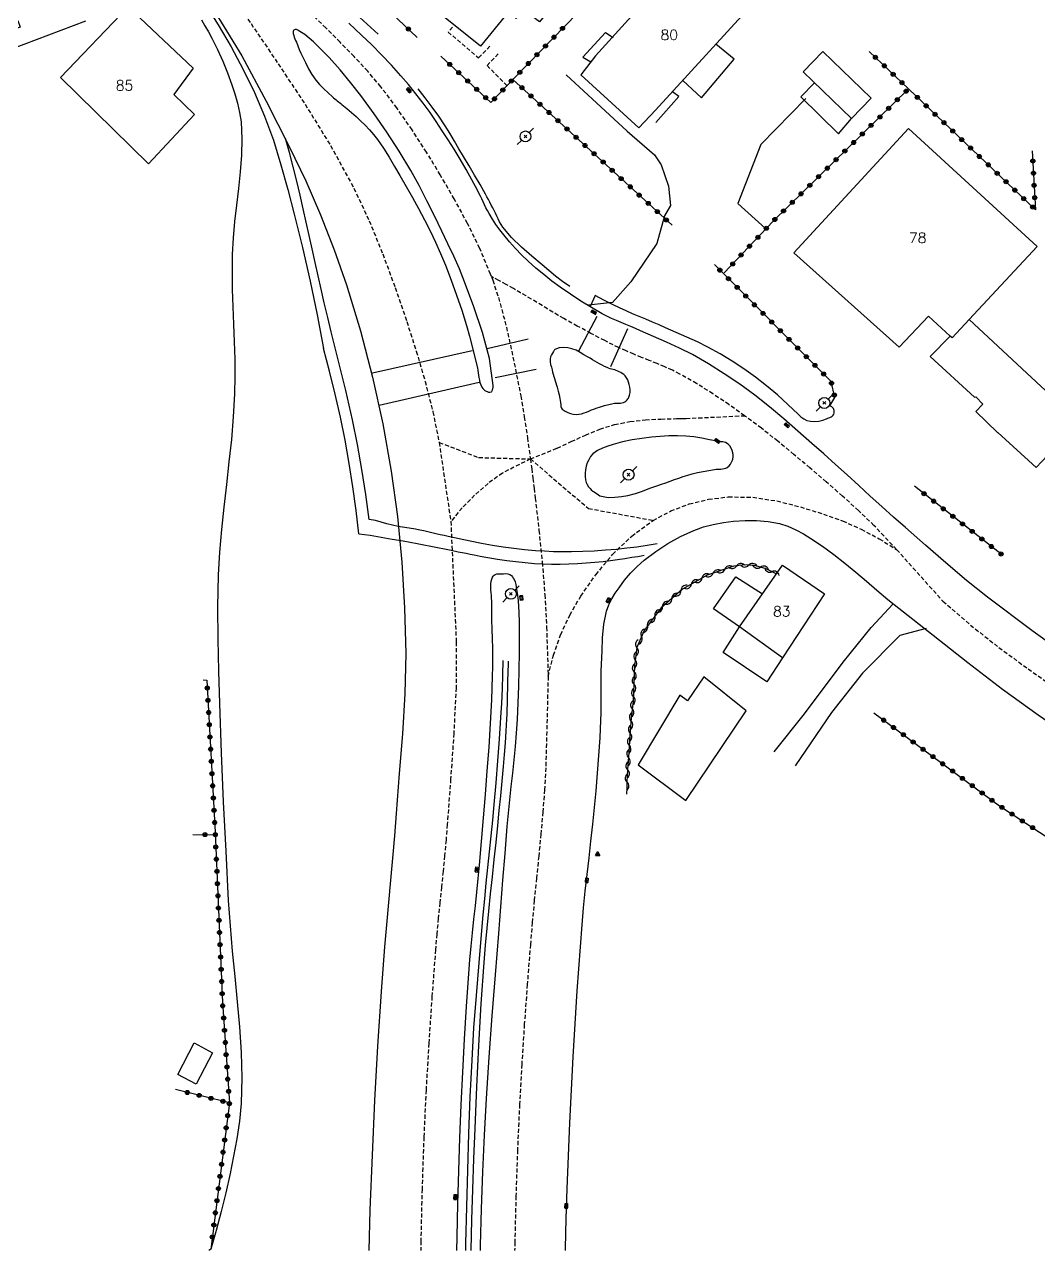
# Model space of a CAD drawing. Header units: millimetres. Extents: x 145000 to 146000, y 142999 to 144002.
# Drawn here: x 145352.7 to 145477, y 143000 to 143150.3 of the extents above; entities that cross this region are included whole.
import ezdxf
from ezdxf.enums import TextEntityAlignment as Align

# ---------------------------------------------------------------- set-up
doc = ezdxf.new("R2010")
doc.units = ezdxf.units.MM
doc.linetypes.add('DASHED', pattern=[0.75, 0.5, -0.25])
doc.layers.get('0').update_dxf_attribs({"linetype": 'CONTINUOUS'})
for name, color, linetype in [('W0001', 6, 'DASHED'), ('W0008', 7, 'CONTINUOUS'), ('W0010', 4, 'CONTINUOUS'), ('W0014', 7, 'CONTINUOUS'), ('W0015', 2, 'CONTINUOUS'), ('W0017', 7, 'CONTINUOUS'), ('W0020', 2, 'CONTINUOUS'), ('W0051', 7, 'CONTINUOUS'), ('W0101', 7, 'CONTINUOUS'), ('W0104', 1, 'CONTINUOUS'), ('W0112', 1, 'DASHED'), ('W0211', 2, 'CONTINUOUS'), ('W0310', 3, 'CONTINUOUS'), ('W0322', 7, 'CONTINUOUS'), ('W0323', 7, 'CONTINUOUS'), ('W0401', 7, 'CONTINUOUS'), ('W0473', 7, 'CONTINUOUS'), ('W0850', 7, 'CONTINUOUS'), ('W0991', 7, 'CONTINUOUS')]:
    doc.layers.add(name, color=color, linetype=linetype)
doc.styles.get("Standard").update_dxf_attribs({"font": 'romans.shx', "width": 0.85})

# ---------------------------------------------------------------- blocks, each defined once
blk = doc.blocks.new('T401')
for p, q in [((-0.3, 0.3), (0, 0.3)), ((-0.3, -0.25), (-0.3, 0.3)), ((-0.3, 0.15), (0, 0.15)), ((-0.3, 0), (0, 0)), ((0, 0.3), (0, -0.25)), ((-0.3, -0.15), (0, -0.15)), ((-0.3, -0.25), (-0.3, -0.3)), ((-0.3, -0.3), (0, -0.3)), ((0, -0.3), (0, -0.25))]:
    blk.add_line(p, q)
blk = doc.blocks.new('T473')
for p, q in [((-0.166667, 0.166667), (0.166667, -0.166667)), ((-0.166667, -0.166667), (0.166667, 0.166667)), ((0.500001, 0.500001), (1.000002, 1.000002)), ((-1.000002, -1.000002), (-0.500001, -0.500001))]:
    blk.add_line(p, q)
blk.add_ellipse((0, 0), major_axis=(0.471405, 0.471405), ratio=1, start_param=5.4977871438, end_param=11.780972451)
blk = doc.blocks.new('T850')
for p, q in [((-0.25, -0.15), (0, 0.32)), ((0, 0.32), (0.25, -0.15)), ((-0.25, -0.15), (0.25, -0.15))]:
    blk.add_line(p, q)
for major_axis in [(-0.106, 0.106), (-0.0354, 0.0354), (-0.0236, 0.0236)]:
    blk.add_ellipse((0, 0), major_axis=major_axis, ratio=1, start_param=3.926991, end_param=10.210176)
blk = doc.blocks.new('t323o')
at = {"color": 0, "linetype": 'Continuous'}
for radius in [0.25, 0.15]:
    blk.add_circle((0, 0), radius, dxfattribs=at)
blk = doc.blocks.new('t310o')
at = {"color": 0, "linetype": 'Continuous'}
for centre, start, end in [((-0.5, 0.38), 216.8699, 323.1304), ((0.5, -0.37), 36.8699, 143.1303)]:
    blk.add_arc(centre, 0.625, start, end, dxfattribs=at)
blk = doc.blocks.new('t322o')
at = {"color": 0, "linetype": 'Continuous'}
for radius in [0.25, 0.15]:
    blk.add_circle((0, 0), radius, dxfattribs=at)

msp = doc.modelspace()

# ---------------------------------------------------------------- linework, layer by layer
at = {"layer": 'W0001'}
for points in [[(145363.58, 143171), (145365.69, 143168.86), (145367.77, 143166.68), (145369.79, 143164.46), (145371.76, 143162.18), (145374.06, 143159.32), (145376.26, 143156.38), (145378.37, 143153.38), (145380.45, 143150.36), (145383.78, 143145.44), (145387.07, 143140.48), (145390.2, 143135.42), (145393.06, 143130.19), (145394.93, 143126.2), (145396.6, 143122.13), (145398.12, 143118.01), (145399.54, 143113.85), (145400.71, 143110.2), (145401.79, 143106.52), (145402.74, 143102.8), (145403.51, 143099.04)], [(145409.92, 143119.35), (145409.81, 143119.65), (145408.49, 143122.81), (145406.99, 143125.88), (145405.36, 143128.87), (145403.65, 143131.82), (145401.96, 143134.61), (145400.19, 143137.35), (145398.33, 143140.03), (145396.35, 143142.63), (145394.76, 143144.52), (145393.08, 143146.33), (145391.36, 143148.09), (145389.61, 143149.84), (145387.24, 143152.15)], [(145440.94, 143102.31), (145439.01, 143103.67), (145437.06, 143104.99), (145435.06, 143106.25), (145433, 143107.41), (145432.09, 143107.88), (145431.16, 143108.3), (145430.22, 143108.7), (145429.27, 143109.08), (145428.32, 143109.46), (145427.38, 143109.84), (145426.44, 143110.24), (145425.51, 143110.66), (145423.8, 143111.51), (145422.12, 143112.39), (145420.44, 143113.29), (145418.78, 143114.22), (145418.11, 143114.6), (145417.45, 143115), (145416.79, 143115.39), (145416.14, 143115.8), (145415.48, 143116.2), (145414.83, 143116.6), (145414.17, 143116.99), (145413.5, 143117.38), (145412.61, 143117.89), (145411.72, 143118.38), (145410.82, 143118.87), (145409.92, 143119.35)], [(145409.92, 143119.35), (145410.08, 143118.92), (145411, 143116.06), (145411.75, 143113.15), (145412.4, 143110.22), (145413.01, 143107.29), (145413.51, 143104.73), (145413.94, 143102.16), (145414.33, 143099.59), (145414.69, 143097.01)], [(145414.69, 143097.01), (145417.98, 143098.34), (145419.71, 143099.13), (145421.43, 143099.94), (145423.2, 143100.67), (145425.02, 143101.23), (145426.9, 143101.59), (145428.8, 143101.8), (145430.7, 143101.9), (145432.6, 143101.95), (145432.9, 143101.95), (145433.19, 143101.96), (145433.48, 143101.96), (145433.77, 143101.97), (145440.94, 143102.31)], [(145459.58, 143085.9), (145456.8, 143088.86), (145454.9, 143090.69), (145452.94, 143092.46), (145450.96, 143094.2), (145448.95, 143095.91), (145446.99, 143097.56), (145445.01, 143099.19), (145443, 143100.78), (145440.94, 143102.31)], [(145403.51, 143099.04), (145408.35, 143097.18), (145414.69, 143097.01)], [(145403.51, 143099.04), (145404.94, 143089.34)], [(145414.69, 143097.01), (145411.27, 143095.28), (145409.51, 143094), (145407.86, 143092.57), (145406.33, 143091.02), (145404.94, 143089.34)], [(145414.69, 143097.01), (145414.85, 143095.81), (145415, 143094.61), (145415.15, 143093.41), (145415.29, 143092.2), (145415.74, 143088.26), (145416.14, 143084.31), (145416.46, 143080.35), (145416.68, 143076.39), (145416.87, 143070.37)], [(145414.69, 143097.01), (145421.81, 143090.94), (145429.75, 143089.48)], [(145429.75, 143089.48), (145431.9, 143090.63), (145434.17, 143091.49), (145436.53, 143092.07), (145438.95, 143092.36), (145441.95, 143092.32), (145444.9, 143091.86), (145447.78, 143091.13), (145450.6, 143090.26), (145452.96, 143089.41), (145455.24, 143088.39), (145457.46, 143087.22), (145459.58, 143085.9)], [(145404.94, 143089.34), (145405.61, 143074.56), (145405.58, 143068.96), (145405.31, 143063.37), (145404.92, 143057.78), (145404.5, 143052.21), (145404.35, 143050.29), (145404.18, 143048.37), (145403.99, 143046.45), (145403.79, 143044.53), (145403.6, 143042.62), (145403.4, 143040.7), (145403.22, 143038.78), (145403.06, 143036.86), (145402.63, 143031.13), (145402.24, 143025.39), (145401.9, 143019.65), (145401.63, 143013.9), (145401.41, 143007.53), (145401.26, 143001.15), (145401.25, 143000)], [(145416.87, 143070.37), (145417.52, 143072.95), (145418.4, 143075.46), (145419.52, 143077.88), (145420.86, 143080.18), (145422.71, 143082.82), (145424.77, 143085.31), (145427.11, 143087.56), (145429.75, 143089.48)], [(145459.58, 143085.9), (145465.26, 143079.57), (145468.62, 143076.65), (145472.11, 143073.9), (145475.7, 143071.28), (145479.34, 143068.75), (145484.1, 143065.58), (145488.95, 143062.54), (145493.89, 143059.65), (145498.92, 143056.91), (145503.42, 143054.62), (145507.98, 143052.45), (145512.63, 143050.46), (145517.38, 143048.72), (145524.34, 143046.61), (145531.39, 143044.88), (145538.51, 143043.44), (145545.66, 143042.23), (145549.15, 143041.75), (145552.66, 143041.39), (145556.18, 143041.16), (145559.7, 143041.07), (145568.35, 143041.19)], [(145416.87, 143070.37), (145416.57, 143059.17), (145416.42, 143056.45), (145416.22, 143053.74), (145415.98, 143051.03), (145415.71, 143048.32), (145415.44, 143045.62), (145415.17, 143042.92), (145414.92, 143040.21), (145414.69, 143037.5), (145414.31, 143032.61), (145413.95, 143027.72), (145413.63, 143022.82), (145413.36, 143017.92), (145413.11, 143012.3), (145412.92, 143006.67), (145412.78, 143001.04), (145412.76, 143000)]]:
    msp.add_lwpolyline(points, dxfattribs=at)
at = {"layer": 'W0008'}
for points in [[(145376.03, 143151.81), (145379.31, 143146.41), (145382.32, 143140.86), (145385.17, 143135.24), (145387.15, 143131.11), (145388.98, 143126.92), (145390.65, 143122.65), (145392.16, 143118.33), (145393.86, 143112.71), (145395.34, 143107.03), (145396.61, 143101.3), (145397.64, 143095.53), (145398.4, 143089.96), (145398.94, 143084.37), (145399.26, 143078.77), (145399.41, 143073.15), (145399.32, 143068.24), (145399.02, 143063.33), (145398.62, 143058.44), (145398.23, 143053.55), (145398.03, 143050.82), (145397.8, 143048.1), (145397.55, 143045.37), (145397.3, 143042.65), (145397.05, 143039.93), (145396.82, 143037.2), (145396.59, 143034.47), (145396.4, 143031.74), (145395.97, 143025.06), (145395.59, 143018.37), (145395.28, 143011.68), (145395.03, 143004.99), (145394.91, 143000)], [(145481.7, 143071.98), (145476.16, 143075.97), (145470.71, 143080.08), (145468.13, 143082.13), (145465.61, 143084.27), (145463.13, 143086.44), (145460.65, 143088.62), (145459.21, 143089.89), (145457.78, 143091.17), (145456.35, 143092.46), (145454.93, 143093.76), (145453.51, 143095.05), (145452.08, 143096.34), (145450.65, 143097.62), (145449.2, 143098.89), (145447.48, 143100.41), (145445.76, 143101.93), (145444.01, 143103.41), (145442.2, 143104.83), (145440.35, 143106.16), (145438.46, 143107.44), (145436.52, 143108.65), (145434.55, 143109.79), (145432.98, 143110.59), (145431.39, 143111.32), (145429.77, 143112.01), (145428.17, 143112.72), (145427.59, 143112.98), (145427, 143113.23), (145426.41, 143113.48), (145425.82, 143113.72), (145425.23, 143113.97), (145424.65, 143114.24), (145424.07, 143114.51), (145423.5, 143114.8), (145422.17, 143115.55), (145420.87, 143116.35), (145419.59, 143117.19), (145418.34, 143118.06), (145417.32, 143118.81), (145416.32, 143119.6), (145415.35, 143120.41), (145414.41, 143121.26), (145413.62, 143122.03), (145412.86, 143122.81), (145412.12, 143123.63), (145411.42, 143124.47), (145410.93, 143125.1), (145410.47, 143125.75), (145410.04, 143126.41), (145409.62, 143127.09), (145409.43, 143127.44), (145409.24, 143127.79), (145409.07, 143128.15), (145408.9, 143128.51), (145408.73, 143128.87), (145408.56, 143129.23), (145408.39, 143129.59), (145408.21, 143129.95), (145407.51, 143131.22), (145406.81, 143132.48), (145406.08, 143133.73), (145405.33, 143134.97), (145404.62, 143136.11), (145403.9, 143137.24), (145403.16, 143138.35), (145402.39, 143139.45), (145401.54, 143140.61), (145400.66, 143141.76), (145399.75, 143142.88), (145398.82, 143143.98), (145397.66, 143145.27), (145396.46, 143146.52), (145395.24, 143147.75), (145393.99, 143148.95), (145393.22, 143149.68), (145392.44, 143150.4)], [(145418.98, 143000), (145418.99, 143000.26), (145419.08, 143003.9), (145419.2, 143007.54), (145419.52, 143015.64), (145419.93, 143023.74), (145420.43, 143031.84), (145421.03, 143039.92), (145421.22, 143041.98), (145421.42, 143044.03), (145421.65, 143046.08), (145421.89, 143048.13), (145422.12, 143050.18), (145422.35, 143052.23), (145422.57, 143054.28), (145422.76, 143056.34), (145422.93, 143058.5), (145423.09, 143060.67), (145423.23, 143062.83), (145423.33, 143065), (145423.35, 143065.86), (145423.36, 143066.71), (145423.36, 143067.57), (145423.36, 143068.42), (145423.36, 143069.28), (145423.36, 143070.13), (145423.38, 143070.99), (145423.42, 143071.84), (145423.48, 143073.46), (145423.53, 143075.1), (145423.68, 143076.74), (145424.03, 143078.35), (145424.32, 143079.12), (145424.68, 143079.86), (145425.1, 143080.56), (145425.56, 143081.23), (145426.24, 143082.14), (145426.98, 143083.02), (145427.78, 143083.84), (145428.63, 143084.59), (145430.05, 143085.67), (145431.53, 143086.65), (145433.09, 143087.51), (145434.72, 143088.25), (145435.9, 143088.67), (145437.11, 143088.99), (145438.35, 143089.23), (145439.59, 143089.38), (145441, 143089.47), (145442.42, 143089.47), (145443.84, 143089.36), (145445.24, 143089.09), (145446.26, 143088.76), (145447.23, 143088.33), (145448.16, 143087.82), (145449.07, 143087.27), (145450.5, 143086.32), (145451.89, 143085.3), (145453.25, 143084.24), (145454.57, 143083.14), (145455.87, 143082.02), (145457.17, 143080.91), (145458.49, 143079.8), (145459.83, 143078.73), (145464.06, 143075.41), (145468.29, 143072.07), (145472.57, 143068.8), (145476.94, 143065.64), (145481.38, 143062.59)], [(145405.69, 143000), (145405.71, 143001.69), (145405.81, 143005.73), (145405.93, 143009.76), (145406.06, 143013.8), (145406.22, 143017.83), (145406.41, 143021.86), (145406.62, 143025.89), (145406.86, 143029.92), (145407.13, 143033.95), (145407.26, 143035.62), (145407.42, 143037.28), (145407.59, 143038.94), (145407.77, 143040.6), (145407.95, 143042.25), (145408.13, 143043.91), (145408.29, 143045.57), (145408.44, 143047.23), (145408.69, 143050.12), (145408.94, 143053.01), (145409.18, 143055.9), (145409.41, 143058.79), (145409.62, 143061.68), (145409.81, 143064.57), (145409.95, 143067.47), (145410.06, 143070.37), (145410.08, 143071.52), (145410.08, 143072.67), (145410.07, 143073.82), (145410.04, 143074.98), (145410.01, 143076.13), (145409.98, 143077.28), (145409.96, 143078.43), (145409.95, 143079.58), (145409.94, 143079.93), (145409.91, 143080.28), (145409.88, 143080.62), (145409.85, 143080.97), (145409.83, 143081.33), (145409.84, 143081.68), (145409.89, 143082.04), (145409.99, 143082.39), (145410.06, 143082.53), (145410.14, 143082.66), (145410.25, 143082.77), (145410.38, 143082.86), (145410.56, 143082.92), (145410.76, 143082.94), (145410.95, 143082.94), (145411.14, 143082.93), (145411.4, 143082.94), (145411.66, 143082.96), (145411.93, 143082.94), (145412.19, 143082.85), (145412.36, 143082.73), (145412.49, 143082.58), (145412.6, 143082.41), (145412.69, 143082.24), (145412.81, 143081.95), (145412.89, 143081.64), (145412.95, 143081.33), (145413.01, 143081.03), (145413.11, 143080.33), (145413.19, 143079.63), (145413.24, 143078.93), (145413.28, 143078.23), (145413.32, 143076.98), (145413.33, 143075.74), (145413.32, 143074.5), (145413.3, 143073.26), (145413.28, 143071.21), (145413.24, 143069.16), (145413.17, 143067.11), (145413.07, 143065.06), (145412.96, 143063.42), (145412.82, 143061.77), (145412.66, 143060.14), (145412.49, 143058.5), (145412.31, 143056.86), (145412.13, 143055.22), (145411.97, 143053.59), (145411.82, 143051.95), (145411.54, 143048.67), (145411.28, 143045.4), (145411.03, 143042.12), (145410.78, 143038.84), (145410.38, 143033.79), (145409.98, 143028.74), (145409.59, 143023.69), (145409.27, 143018.64), (145409.03, 143014.13), (145408.82, 143009.62), (145408.65, 143005.12), (145408.55, 143000.61), (145408.54, 143000)]]:
    msp.add_lwpolyline(points, dxfattribs=at)
at = {"layer": 'W0010'}
for points in [[(145396.05, 143149.08), (145393.35, 143151.53), (145390.65, 143153.97), (145387.95, 143156.42), (145385.25, 143158.86), (145382.68, 143161.2), (145380.12, 143163.54), (145377.55, 143165.88), (145374.99, 143168.23)], [(145419.52, 143118.14), (145418.64, 143118.77), (145417.78, 143119.42), (145416.94, 143120.09), (145416.12, 143120.79), (145414.86, 143121.87), (145413.6, 143122.96), (145412.39, 143124.13), (145411.31, 143125.41), (145411.1, 143125.74), (145410.92, 143126.08), (145410.76, 143126.44), (145410.59, 143126.78), (145410.42, 143127.12), (145410.25, 143127.45), (145410.07, 143127.79), (145409.9, 143128.13), (145409.73, 143128.46), (145409.55, 143128.8), (145409.37, 143129.13), (145409.19, 143129.47), (145408.53, 143130.63), (145407.86, 143131.78), (145407.17, 143132.93), (145406.49, 143134.07), (145405.94, 143135.02), (145405.39, 143135.97), (145404.83, 143136.92), (145404.25, 143137.84), (145403.46, 143139), (145402.64, 143140.14), (145401.8, 143141.27), (145400.92, 143142.37)], [(145411.32, 143072.32), (145411.28, 143070.57), (145411.22, 143068.82), (145411.14, 143067.07), (145411.04, 143065.32), (145410.87, 143062.66), (145410.67, 143059.99), (145410.44, 143057.33), (145410.21, 143054.67), (145410.04, 143052.73), (145409.85, 143050.8), (145409.65, 143048.87), (145409.45, 143046.94), (145409.25, 143045.01), (145409.06, 143043.08), (145408.87, 143041.15), (145408.7, 143039.21), (145408.36, 143035.24), (145408.03, 143031.27), (145407.74, 143027.29), (145407.5, 143023.31), (145407.28, 143018.82), (145407.11, 143014.34), (145406.98, 143009.85), (145406.86, 143005.36), (145406.75, 143000.86), (145406.73, 143000)], [(145407.43, 143000), (145407.43, 143000.02), (145407.53, 143003.75), (145407.65, 143007.49), (145407.78, 143011.22), (145407.91, 143014.96), (145408.12, 143020.04), (145408.37, 143025.13), (145408.66, 143030.21), (145409.02, 143035.3), (145409.2, 143037.4), (145409.39, 143039.5), (145409.6, 143041.6), (145409.82, 143043.7), (145410.05, 143045.8), (145410.27, 143047.9), (145410.5, 143050), (145410.71, 143052.1), (145410.88, 143053.91), (145411.06, 143055.71), (145411.24, 143057.52), (145411.39, 143059.33), (145411.52, 143060.77), (145411.63, 143062.21), (145411.74, 143063.65), (145411.82, 143065.1), (145411.84, 143065.71), (145411.86, 143066.33), (145411.88, 143066.95), (145411.89, 143067.57), (145411.9, 143068.18), (145411.91, 143068.8), (145411.92, 143069.42), (145411.93, 143070.04), (145411.95, 143070.58), (145411.97, 143071.13), (145411.99, 143071.67), (145412.02, 143072.22)]]:
    msp.add_lwpolyline(points, dxfattribs=at)
at = {"layer": 'W0014'}
for points in [[(145422.63, 143117.06), (145422.02, 143115.68)], [(145447.5, 143102.48), (145446.26, 143103.7), (145444.97, 143104.86), (145443.64, 143105.98), (145442.27, 143107.04), (145440.87, 143108.04), (145439.42, 143108.99), (145437.95, 143109.88), (145436.44, 143110.72), (145435.17, 143111.36), (145433.88, 143111.95), (145432.57, 143112.51), (145431.27, 143113.07), (145430.47, 143113.43), (145429.66, 143113.77), (145428.85, 143114.12), (145428.03, 143114.46), (145427.22, 143114.81), (145426.42, 143115.16), (145425.61, 143115.52), (145424.82, 143115.9), (145424.26, 143116.17), (145423.71, 143116.46), (145423.17, 143116.75), (145422.63, 143117.06)], [(145447.5, 143102.48), (145447.82, 143102.18), (145448.19, 143101.93), (145448.59, 143101.74), (145449.02, 143101.62), (145449.53, 143101.58), (145450.04, 143101.63), (145450.53, 143101.75), (145451, 143101.93), (145451.13, 143101.99), (145451.27, 143102.03), (145451.41, 143102.09), (145451.54, 143102.15), (145451.68, 143102.25), (145451.8, 143102.37), (145451.89, 143102.51), (145451.94, 143102.68), (145451.94, 143102.96), (145451.83, 143103.21), (145451.63, 143103.41), (145451.38, 143103.52)]]:
    msp.add_lwpolyline(points, dxfattribs=at)
at = {"layer": 'W0015'}
for points in [[(145410.12, 143106), (145409.7, 143109.31), (145408.84, 143112.52), (145407.75, 143115.64), (145406.62, 143118.71), (145406, 143120.3), (145405.3, 143121.85), (145404.57, 143123.38), (145403.83, 143124.91), (145402.92, 143126.79), (145402.01, 143128.66), (145401.05, 143130.52), (145400.03, 143132.35), (145398.6, 143134.71), (145397.1, 143137.04), (145395.54, 143139.31), (145393.9, 143141.54), (145392.65, 143143.13), (145391.36, 143144.69), (145390.01, 143146.19), (145388.59, 143147.64), (145388.09, 143148.12), (145387.58, 143148.58), (145387.03, 143149.02), (145386.45, 143149.4), (145386.32, 143149.48), (145386.18, 143149.57), (145386.02, 143149.64), (145385.85, 143149.64), (145385.77, 143149.61), (145385.71, 143149.56), (145385.66, 143149.5), (145385.63, 143149.43), (145385.6, 143149.29), (145385.62, 143149.15), (145385.66, 143149.02), (145385.7, 143148.9), (145385.76, 143148.69), (145385.84, 143148.48), (145385.92, 143148.28), (145386.01, 143148.08), (145386.18, 143147.64), (145386.37, 143147.19), (145386.56, 143146.75), (145386.76, 143146.32), (145387.13, 143145.58), (145387.5, 143144.84), (145387.91, 143144.12), (145388.38, 143143.44), (145388.85, 143142.88), (145389.37, 143142.37), (145389.9, 143141.88), (145390.44, 143141.4), (145390.58, 143141.28), (145390.72, 143141.15), (145390.87, 143141.03), (145391.01, 143140.91), (145391.16, 143140.79), (145391.31, 143140.68), (145391.45, 143140.56), (145391.6, 143140.43), (145392.18, 143139.95), (145392.76, 143139.47), (145393.33, 143138.98), (145393.89, 143138.46), (145394.43, 143137.91), (145394.96, 143137.35), (145395.47, 143136.77), (145395.95, 143136.16), (145396.69, 143135.09), (145397.38, 143133.98), (145398.03, 143132.85), (145398.68, 143131.73), (145399.46, 143130.39), (145400.24, 143129.05), (145400.99, 143127.7), (145401.72, 143126.33), (145402.4, 143124.96), (145403.06, 143123.57), (145403.68, 143122.17), (145404.27, 143120.76), (145404.98, 143118.93), (145405.64, 143117.09), (145406.27, 143115.23), (145406.85, 143113.37), (145407.22, 143112.07), (145407.56, 143110.77), (145407.88, 143109.46), (145408.2, 143108.16), (145408.27, 143107.86), (145408.31, 143107.57), (145408.35, 143107.27), (145408.39, 143106.98), (145408.44, 143106.68), (145408.51, 143106.38), (145408.61, 143106.09), (145408.75, 143105.82), (145408.85, 143105.66), (145408.97, 143105.53), (145409.12, 143105.41), (145409.27, 143105.32), (145409.41, 143105.26), (145409.55, 143105.21), (145409.71, 143105.19), (145409.87, 143105.22), (145409.92, 143105.25), (145409.96, 143105.3), (145409.99, 143105.35), (145410.01, 143105.4), (145410.04, 143105.47), (145410.06, 143105.54), (145410.08, 143105.61), (145410.1, 143105.69), (145410.11, 143105.77), (145410.12, 143105.84), (145410.12, 143105.92)], [(145420.3, 143102.46), (145420.63, 143102.48), (145420.95, 143102.55), (145421.27, 143102.64), (145421.58, 143102.76), (145421.87, 143102.88), (145422.17, 143103.01), (145422.47, 143103.13), (145422.77, 143103.23), (145423.28, 143103.39), (145423.79, 143103.55), (145424.31, 143103.7), (145424.83, 143103.82), (145425, 143103.85), (145425.18, 143103.85), (145425.36, 143103.85), (145425.54, 143103.85), (145425.73, 143103.85), (145425.91, 143103.88), (145426.1, 143103.92), (145426.27, 143104), (145426.37, 143104.08), (145426.47, 143104.16), (145426.56, 143104.26), (145426.63, 143104.36), (145426.7, 143104.47), (145426.75, 143104.58), (145426.8, 143104.69), (145426.84, 143104.81), (145426.91, 143105.15), (145426.91, 143105.49), (145426.87, 143105.82), (145426.81, 143106.14), (145426.73, 143106.43), (145426.62, 143106.71), (145426.48, 143106.97), (145426.3, 143107.21), (145426.14, 143107.37), (145425.96, 143107.49), (145425.77, 143107.6), (145425.58, 143107.7), (145425.4, 143107.78), (145425.21, 143107.85), (145425.03, 143107.91), (145424.84, 143107.96), (145424.65, 143108.01), (145424.46, 143108.06), (145424.27, 143108.13), (145424.09, 143108.2), (145423.78, 143108.34), (145423.48, 143108.5), (145423.18, 143108.66), (145422.88, 143108.83), (145422.59, 143109), (145422.29, 143109.17), (145422, 143109.34), (145421.7, 143109.51), (145421.24, 143109.78), (145420.78, 143110.07), (145420.29, 143110.34), (145419.77, 143110.52), (145419.27, 143110.61), (145418.75, 143110.66), (145418.21, 143110.62), (145417.7, 143110.43), (145417.64, 143110.38), (145417.59, 143110.31), (145417.55, 143110.24), (145417.51, 143110.17), (145417.39, 143109.97), (145417.27, 143109.75), (145417.17, 143109.52), (145417.11, 143109.28), (145417.11, 143108.93), (145417.17, 143108.59), (145417.26, 143108.25), (145417.35, 143107.93), (145417.41, 143107.66), (145417.49, 143107.39), (145417.57, 143107.12), (145417.65, 143106.86), (145417.74, 143106.59), (145417.82, 143106.32), (145417.9, 143106.06), (145417.97, 143105.79), (145418.09, 143105.33), (145418.2, 143104.86), (145418.3, 143104.4), (145418.39, 143103.93), (145418.4, 143103.84), (145418.41, 143103.76), (145418.41, 143103.67), (145418.41, 143103.59), (145418.42, 143103.5), (145418.43, 143103.42), (145418.46, 143103.33), (145418.49, 143103.25), (145418.59, 143103.12), (145418.7, 143103.02), (145418.83, 143102.94), (145418.96, 143102.86), (145419.27, 143102.71), (145419.6, 143102.58), (145419.94, 143102.49)], [(145423.41, 143092.43), (145424.23, 143092.3), (145425.05, 143092.31), (145425.85, 143092.41), (145426.64, 143092.54), (145427.56, 143092.76), (145428.45, 143093.07), (145429.33, 143093.41), (145430.21, 143093.73), (145430.75, 143093.91), (145431.28, 143094.1), (145431.82, 143094.29), (145432.35, 143094.48), (145432.89, 143094.67), (145433.42, 143094.85), (145433.97, 143095.02), (145434.51, 143095.17), (145435.19, 143095.34), (145435.88, 143095.48), (145436.56, 143095.61), (145437.25, 143095.73), (145437.45, 143095.75), (145437.64, 143095.76), (145437.84, 143095.76), (145438.04, 143095.77), (145438.24, 143095.78), (145438.45, 143095.82), (145438.64, 143095.88), (145438.83, 143095.97), (145439.05, 143096.15), (145439.23, 143096.37), (145439.36, 143096.61), (145439.46, 143096.87), (145439.49, 143096.98), (145439.52, 143097.09), (145439.53, 143097.2), (145439.54, 143097.32), (145439.54, 143097.43), (145439.53, 143097.55), (145439.51, 143097.66), (145439.49, 143097.77), (145439.41, 143098.06), (145439.3, 143098.35), (145439.14, 143098.61), (145438.92, 143098.84), (145438.61, 143099.01), (145438.26, 143099.09), (145437.91, 143099.12), (145437.58, 143099.17), (145436.64, 143099.37), (145435.69, 143099.56), (145434.73, 143099.71), (145433.76, 143099.81), (145432.71, 143099.85), (145431.65, 143099.83), (145430.59, 143099.77), (145429.54, 143099.67), (145428.35, 143099.52), (145427.17, 143099.34), (145425.99, 143099.1), (145424.83, 143098.78), (145424.19, 143098.57), (145423.55, 143098.35), (145422.92, 143098.05), (145422.36, 143097.63), (145422.07, 143097.3), (145421.84, 143096.92), (145421.66, 143096.52), (145421.53, 143096.11), (145421.43, 143095.69), (145421.39, 143095.27), (145421.4, 143094.85), (145421.46, 143094.43), (145421.54, 143094.14), (145421.66, 143093.87), (145421.82, 143093.61), (145422, 143093.37), (145422.15, 143093.21), (145422.33, 143093.08), (145422.51, 143092.96), (145422.69, 143092.85), (145422.86, 143092.73), (145423.03, 143092.61), (145423.21, 143092.5)]]:
    msp.add_lwpolyline(points, close=True, dxfattribs=at)
at = {"layer": 'W0017'}
for points in [[(145419.06, 143144.08), (145426.55, 143137.19), (145429.89, 143134.27), (145430.72, 143133.04), (145431.64, 143130.46), (145431.87, 143128.08), (145431.14, 143126.79)], [(145448.45, 143141.19), (145442.93, 143135.53), (145440.1, 143128.31), (145443.49, 143125.25)], [(145431.14, 143126.79), (145430.19, 143123.41), (145426.99, 143118.7), (145424.77, 143116.2), (145421.8, 143115.85)], [(145444.58, 143061.12), (145448.27, 143065.75), (145453.04, 143072.09), (145456.45, 143076.36), (145459.15, 143079.26)], [(145463.2, 143076.22), (145459.96, 143075.39), (145455.39, 143070.76), (145451.61, 143065.92), (145447.16, 143059.39)]]:
    msp.add_lwpolyline(points, dxfattribs=at)
at = {"layer": 'W0020'}
for points in [[(145420.62, 143110.25), (145422.87, 143114.51)], [(145426.58, 143112.95), (145424.5, 143108.3)], [(145409.39, 143110.56), (145414.41, 143111.71)], [(145407.57, 143110.24), (145395.33, 143107.53)], [(145415.39, 143107.97), (145410.39, 143106.96)], [(145396.16, 143103.6), (145408.4, 143106.4)]]:
    msp.add_lwpolyline(points, dxfattribs=at)
at = {"layer": 'W0051'}
for points in [[(145368.69, 143160.76), (145370.78, 143158.25), (145372.77, 143155.65), (145374.66, 143152.98), (145376.43, 143150.23), (145378.02, 143147.52), (145379.5, 143144.75), (145380.87, 143141.92), (145382.1, 143139.03), (145383.19, 143136.07), (145384.12, 143133.07), (145384.96, 143130.03), (145385.76, 143126.99), (145386.78, 143122.91), (145387.71, 143118.81), (145388.56, 143114.69), (145389.34, 143110.55)], [(145394.92, 143089.58), (145394.51, 143092.65), (145394.04, 143095.72), (145393.5, 143098.77), (145392.89, 143101.81), (145392.5, 143103.61), (145392.08, 143105.41), (145391.64, 143107.2), (145391.19, 143108.99), (145390.74, 143110.78), (145390.29, 143112.57), (145389.85, 143114.36), (145389.42, 143116.16), (145389.04, 143117.8), (145388.67, 143119.44), (145388.3, 143121.09), (145387.94, 143122.74), (145387.58, 143124.38), (145387.21, 143126.03), (145386.84, 143127.67), (145386.46, 143129.32), (145386.05, 143131.07), (145385.61, 143132.81), (145385.15, 143134.55), (145384.68, 143136.29)], [(145393.68, 143087.83), (145393.34, 143090.71), (145392.95, 143093.58), (145392.49, 143096.45), (145391.98, 143099.3), (145391.4, 143102.13), (145390.77, 143104.95), (145390.09, 143107.76), (145389.34, 143110.55)], [(145395.72, 143089.46), (145394.92, 143089.58)], [(145430.23, 143086.6), (145428.99, 143086.4), (145427.75, 143086.21), (145426.5, 143086.06), (145425.25, 143085.93), (145423.88, 143085.81), (145422.5, 143085.72), (145421.11, 143085.65), (145419.73, 143085.62), (145418.62, 143085.62), (145417.52, 143085.64), (145416.41, 143085.69), (145415.3, 143085.76), (145413.98, 143085.88), (145412.66, 143086.03), (145411.35, 143086.2), (145410.04, 143086.4), (145408.68, 143086.64), (145407.32, 143086.92), (145405.97, 143087.21), (145404.62, 143087.5), (145404.12, 143087.61), (145403.62, 143087.72), (145403.12, 143087.84), (145402.62, 143087.96), (145402.13, 143088.08), (145401.63, 143088.19), (145401.13, 143088.3), (145400.62, 143088.4), (145400.36, 143088.45), (145400.09, 143088.49), (145399.82, 143088.53), (145399.55, 143088.57), (145399.29, 143088.6), (145399.02, 143088.64), (145398.75, 143088.69), (145398.49, 143088.74), (145397.79, 143088.89), (145397.09, 143089.07), (145396.4, 143089.25), (145395.72, 143089.46)], [(145393.68, 143087.83), (145395.05, 143087.66), (145396.41, 143087.44), (145397.76, 143087.19), (145399.11, 143086.96), (145399.96, 143086.81), (145400.8, 143086.66), (145401.64, 143086.5), (145402.48, 143086.33), (145403.32, 143086.15), (145404.16, 143085.98), (145405, 143085.81), (145405.84, 143085.64), (145406.34, 143085.55), (145406.83, 143085.45), (145407.32, 143085.35), (145407.82, 143085.24)], [(145407.82, 143085.24), (145408.53, 143085.1), (145409.24, 143084.96), (145409.95, 143084.83), (145410.66, 143084.72), (145411.79, 143084.56), (145412.92, 143084.42), (145414.05, 143084.3), (145415.18, 143084.21), (145416.24, 143084.16), (145417.3, 143084.13), (145418.35, 143084.13), (145419.41, 143084.15), (145420.47, 143084.2), (145421.52, 143084.27), (145422.58, 143084.36), (145423.63, 143084.46), (145424.51, 143084.57), (145425.38, 143084.69), (145426.26, 143084.82), (145427.13, 143084.96), (145427.51, 143085.01), (145427.88, 143085.07), (145428.26, 143085.13), (145428.63, 143085.2)]]:
    msp.add_lwpolyline(points, dxfattribs=at)
at = {"layer": 'W0101'}
for points in [[(145414.3, 143165.78), (145418.32, 143164.91), (145421.18, 143162.39), (145417.99, 143158.77), (145420.69, 143156.53), (145415.81, 143150.58), (145413.95, 143151.99), (145412.94, 143151), (145412.01, 143151.79), (145408.56, 143147.58), (145402.82, 143152.23), (145407.87, 143158.2), (145407.69, 143158.37), (145411.98, 143163.71), (145412.37, 143163.38)], [(145434.41, 143159.35), (145422.68, 143146.43)], [(145430.04, 143139.74), (145442.82, 143153.76), (145437.86, 143158.14)], [(145371, 143141.66), (145373.54, 143139.21), (145367.87, 143133.19), (145357.1, 143143.74), (145365.39, 143152.4), (145373.38, 143144.92)], [(145422.68, 143146.43), (145420.87, 143144.09)], [(145373.38, 143144.92), (145371, 143141.66)], [(145420.87, 143144.09), (145428, 143137.59), (145430.04, 143139.74)], [(145447, 143122.27), (145461.05, 143137.49), (145476.79, 143123.04), (145468.48, 143114.11)], [(145466.14, 143112.07), (145463.5, 143114.51), (145459.91, 143110.72), (145447, 143122.27)], [(145468.48, 143114.11), (145466.38, 143111.85), (145466.14, 143112.07)]]:
    msp.add_lwpolyline(points, dxfattribs=at)
msp.add_lwpolyline([(145445.6, 143072.64), (145440.33, 143076.42), (145445.6, 143084.01), (145450.75, 143080.47)], close=True, dxfattribs=at)
at = {"layer": 'W0104'}
for points in [[(145351.87, 143150.75), (145352.14, 143149.93), (145348.85, 143148.8), (145349.59, 143146.7), (145360.21, 143150.69)], [(145423.89, 143149.28), (145421.14, 143146.25), (145422.09, 143145.67)], [(145423.89, 143149.28), (145424.84, 143148.68)], [(145435.66, 143141.27), (145439.67, 143145.99), (145437.41, 143147.83)], [(145435.66, 143141.27), (145433.38, 143143.4)], [(145449.52, 143143.12), (145447.85, 143141.38), (145452.46, 143136.85), (145454.05, 143138.74)], [(145430.06, 143138.24), (145432.9, 143141.42), (145432.11, 143142.02)], [(145463.68, 143109.55), (145469.12, 143104.57), (145469.29, 143104.63), (145470.13, 143103.74), (145469.28, 143102.81), (145471.94, 143100.23), (145471.97, 143100.24), (145476.69, 143095.98), (145480.17, 143099.65), (145479.57, 143103.81), (145477.29, 143105.9), (145468.48, 143114.11)], [(145463.68, 143109.55), (145466.14, 143112.07)], [(145440.33, 143076.42), (145437.13, 143078.62), (145439.86, 143082.58), (145443.14, 143080.46)], [(145445.6, 143072.64), (145443.69, 143069.71), (145438.32, 143073.3), (145440.33, 143076.42)]]:
    msp.add_lwpolyline(points, dxfattribs=at)
for points in [[(145448.14, 143144.47), (145450.55, 143146.95), (145456.45, 143141.22), (145454.05, 143138.74)], [(145433.73, 143055.14), (145441.14, 143066.13), (145435.95, 143070.3), (145433.95, 143067.36), (145433.02, 143068.04), (145427.89, 143059.51)], [(145371.47, 143021.58), (145373.48, 143025.43), (145375.74, 143024.24), (145373.73, 143020.39)]]:
    msp.add_lwpolyline(points, close=True, dxfattribs=at)
at = {"layer": 'W0112'}
for points in [[(145405.14, 143149.93), (145404.62, 143149.33), (145408.34, 143146.17), (145409.79, 143147.65)], [(145410.76, 143146.66), (145409.38, 143145.23), (145411.82, 143142.76)]]:
    msp.add_lwpolyline(points, dxfattribs=at)
at = {"layer": 'W0211'}
msp.add_lwpolyline([(145374.37, 143150.84), (145374.81, 143150.1), (145375.24, 143149.36), (145375.64, 143148.59), (145376.33, 143147.19), (145376.98, 143145.76), (145377.58, 143144.32), (145378.11, 143142.85), (145378.47, 143141.74), (145378.8, 143140.61), (145379.06, 143139.47), (145379.23, 143138.31), (145379.33, 143136.26), (145379.29, 143134.22), (145379.14, 143132.18), (145378.92, 143130.15), (145378.67, 143128.13), (145378.44, 143126.12), (145378.25, 143124.09), (145378.15, 143122.06), (145378.13, 143119.93), (145378.16, 143117.79), (145378.23, 143115.65), (145378.31, 143113.52), (145378.39, 143111.38), (145378.45, 143109.24), (145378.47, 143107.11), (145378.42, 143104.97), (145378.27, 143102.19), (145378.04, 143099.41), (145377.75, 143096.64), (145377.43, 143093.88), (145377.11, 143091.11), (145376.82, 143088.35), (145376.59, 143085.57), (145376.43, 143082.79), (145376.35, 143078.85), (145376.38, 143074.92), (145376.48, 143070.98), (145376.6, 143067.05), (145376.8, 143061.01), (145377.05, 143054.97), (145377.35, 143048.92), (145377.67, 143042.89), (145377.88, 143039.78), (145378.16, 143036.68), (145378.47, 143033.59), (145378.77, 143030.49), (145379.05, 143027.39), (145379.24, 143024.27), (145379.32, 143021.15), (145379.25, 143018.02), (145379.06, 143015.85), (145378.73, 143013.69), (145378.32, 143011.55), (145377.88, 143009.42), (145377.37, 143007.08), (145376.8, 143004.76), (145376.18, 143002.45), (145375.51, 143000.15)], dxfattribs=at)
at = {"layer": 'W0310'}
msp.add_lwpolyline([(145444.8, 143082.94), (145443.61, 143083.55), (145442.31, 143083.92), (145440.97, 143084.02), (145439.63, 143083.85), (145436.34, 143082.76), (145433.34, 143081.03), (145430.73, 143078.75), (145428.62, 143075.99), (145427.75, 143073.9), (145427.44, 143071.64), (145427.39, 143069.42), (145427.27, 143067.31), (145427.05, 143065.22), (145426.88, 143063.13), (145426.75, 143061.04), (145426.61, 143058.95), (145426.57, 143058.19), (145426.53, 143057.43), (145426.5, 143056.67), (145426.47, 143055.91)], dxfattribs=at)
at = {"layer": 'W0322'}
msp.add_lwpolyline([(145456.79, 143065.89), (145472.2, 143054.49), (145498.38, 143037.24), (145514.98, 143029.33), (145531.75, 143024.7), (145552.59, 143023.02), (145589.5, 143023.92)], dxfattribs=at)
at = {"layer": 'W0323'}
for points in [[(145403.71, 143146.38), (145409.86, 143140.69), (145412.85, 143143.84), (145429.57, 143161.02)], [(145400.83, 143148.68), (145396.11, 143153.1), (145398.21, 143155.27), (145402.6, 143151.12)], [(145438.46, 143119.82), (145444.45, 143126.17), (145461.03, 143142.36), (145456.21, 143146.96)], [(145412.54, 143143.52), (145432.08, 143125.64)], [(145461.03, 143142.36), (145476.6, 143127.54)], [(145476.2, 143134.79), (145476.6, 143127.54)], [(145451.38, 143103.52), (145452.01, 143104.54), (145451.56, 143106.48), (145437.24, 143120.83)], [(145472.57, 143085.21), (145461.75, 143093.67)], [(145374.58, 143069.93), (145375.03, 143069.91), (145376.05, 143051.28), (145376.97, 143030.4), (145377.8, 143018.08), (145375.51, 143000.15)], [(145373.31, 143051), (145376.07, 143050.95)], [(145377.8, 143018.08), (145371.19, 143019.72)], [(145375.51, 143000.15), (145375.3, 143000)]]:
    msp.add_lwpolyline(points, dxfattribs=at)

# ---------------------------------------------------------------- block references
at = {"layer": 'W0310'}
for p, rotation in [((145439.95, 143083.89), 187.0836716713023), ((145441.44, 143083.98), 175.7111372013605), ((145442.91, 143083.75), 164.3386058550839), ((145435.72, 143082.4), 209.8058820751774), ((145437.09, 143083), 198.444857472826), ((145438.51, 143083.48), 198.444857472826), ((145444.3, 143083.2), 152.9660776361877), ((145433.15, 143080.87), 221.193908265447), ((145434.42, 143081.66), 209.8058820751774), ((145430.89, 143078.89), 221.193908265447), ((145432.02, 143079.88), 221.193908265447), ((145429.95, 143077.73), 232.6089212614688), ((145429.04, 143076.54), 232.6089212614688), ((145428.31, 143075.24), 247.4129836626491), ((145427.75, 143073.86), 262.1279456131815), ((145427.54, 143072.37), 262.1279456131815), ((145427.42, 143070.88), 268.7807838428492), ((145427.39, 143069.38), 266.5961474509664), ((145427.3, 143067.88), 266.5961474509664), ((145427.17, 143066.39), 264.1203460833436), ((145427.03, 143064.89), 265.450431910067), ((145426.91, 143063.4), 265.450431910067), ((145426.8, 143061.9), 266.2110115741978), ((145426.71, 143060.4), 266.4016469266577), ((145426.61, 143058.91), 266.5870762304747), ((145426.53, 143057.41), 267.4201549835507)]:
    msp.add_blockref('t310o', p, dxfattribs=dict(at, rotation=rotation))
at = {"layer": 'W0322'}
for p, rotation in [((145458, 143064.99), 323.5144635220284), ((145459.2, 143064.1), 323.5144635220284), ((145460.41, 143063.21), 323.5144635220284), ((145461.61, 143062.32), 323.5144635220284), ((145462.82, 143061.43), 323.5144635220284), ((145464.03, 143060.53), 323.5144635220284), ((145465.23, 143059.64), 323.5144635220284), ((145466.44, 143058.75), 323.5144635220284), ((145467.64, 143057.86), 323.5144635220284), ((145468.85, 143056.97), 323.5144635220284), ((145470.06, 143056.07), 323.5144635220284), ((145471.26, 143055.18), 323.5144635220284), ((145472.48, 143054.3), 326.6211982900422), ((145473.73, 143053.48), 326.6211982900422), ((145474.98, 143052.65), 326.6211982900422), ((145476.24, 143051.83), 326.6211982900422)]:
    msp.add_blockref('t322o', p, dxfattribs=dict(at, rotation=rotation))
at = {"layer": 'W0323'}
for p, rotation in [((145399.74, 143149.7), 136.8872241129158), ((145417.58, 143148.7), 45.78637561549038), ((145418.63, 143149.77), 45.78637561549038), ((145416.54, 143147.62), 45.78637561549038), ((145414.45, 143145.47), 45.78637561549038), ((145415.49, 143146.55), 45.78637561549038), ((145456.98, 143146.23), 136.3047271095817), ((145404.81, 143145.36), 317.2012969018346), ((145405.91, 143144.35), 317.2012969018346), ((145413.4, 143144.4), 45.78637561549038), ((145458.07, 143145.19), 136.3047271095817), ((145459.15, 143144.15), 136.3047271095817), ((145407.01, 143143.33), 317.2012969018346), ((145412.36, 143143.32), 46.3908089126771), ((145413.65, 143142.51), 317.5263641237087), ((145460.23, 143143.12), 136.3047271095817), ((145408.12, 143142.31), 317.2012969018346), ((145409.22, 143141.29), 317.2012969018346), ((145410.29, 143141.14), 46.3908089126771), ((145411.32, 143142.23), 46.3908089126771), ((145414.76, 143141.5), 317.5263641237087), ((145459.67, 143141.03), 44.31094478668378), ((145460.75, 143142.08), 44.31094478668378), ((145462.12, 143141.32), 316.4121663004707), ((145415.86, 143140.48), 317.5263641237087), ((145416.97, 143139.47), 317.5263641237087), ((145458.6, 143139.98), 44.31094478668378), ((145463.2, 143140.29), 316.4121663004707), ((145418.07, 143138.46), 317.5263641237087), ((145457.53, 143138.93), 44.31094478668378), ((145464.29, 143139.25), 316.4121663004707), ((145465.38, 143138.22), 316.4121663004707), ((145419.18, 143137.45), 317.5263641237087), ((145420.29, 143136.43), 317.5263641237087), ((145455.38, 143136.84), 44.31094478668378), ((145456.45, 143137.89), 44.31094478668378), ((145466.46, 143137.19), 316.4121663004707), ((145421.39, 143135.42), 317.5263641237087), ((145454.31, 143135.79), 44.31094478668378), ((145467.55, 143136.15), 316.4121663004707), ((145468.64, 143135.12), 316.4121663004707), ((145422.5, 143134.41), 317.5263641237087), ((145423.61, 143133.39), 317.5263641237087), ((145452.16, 143133.69), 44.31094478668378), ((145453.23, 143134.74), 44.31094478668378), ((145469.72, 143134.08), 316.4121663004707), ((145476.27, 143133.53), 273.1507839729508), ((145424.71, 143132.38), 317.5263641237087), ((145451.09, 143132.65), 44.31094478668378), ((145470.81, 143133.05), 316.4121663004707), ((145471.9, 143132.01), 316.4121663004707), ((145476.35, 143132.03), 273.1507839729508), ((145425.82, 143131.37), 317.5263641237087), ((145448.94, 143130.55), 44.31094478668378), ((145450.01, 143131.6), 44.31094478668378), ((145472.98, 143130.98), 316.4121663004707), ((145476.43, 143130.53), 273.1507839729508), ((145426.93, 143130.36), 317.5263641237087), ((145428.03, 143129.34), 317.5263641237087), ((145447.87, 143129.5), 44.31094478668378), ((145474.07, 143129.95), 316.4121663004707), ((145475.16, 143128.91), 316.4121663004707), ((145476.51, 143129.04), 273.1507839729508), ((145429.14, 143128.33), 317.5263641237087), ((145445.72, 143127.41), 44.31094478668378), ((145446.79, 143128.46), 44.31094478668378), ((145476.24, 143127.88), 316.4121663004707), ((145430.25, 143127.32), 317.5263641237087), ((145431.35, 143126.3), 317.5263641237087), ((145444.65, 143126.36), 44.31094478668378), ((145443.61, 143125.28), 46.68904908721404), ((145441.55, 143123.09), 46.68904908721404), ((145442.58, 143124.18), 46.68904908721404), ((145440.52, 143122), 46.68904908721404), ((145437.91, 143120.15), 134.9460435426743), ((145439.49, 143120.91), 46.68904908721404), ((145438.97, 143119.09), 134.9460435426743), ((145440.03, 143118.03), 134.9460435426743), ((145441.09, 143116.97), 134.9460435426743), ((145442.15, 143115.9), 134.9460435426743), ((145443.21, 143114.84), 134.9460435426743), ((145444.27, 143113.78), 134.9460435426743), ((145445.33, 143112.72), 134.9460435426743), ((145446.39, 143111.66), 134.9460435426743), ((145447.45, 143110.6), 134.9460435426743), ((145448.51, 143109.53), 134.9460435426743), ((145449.57, 143108.47), 134.9460435426743), ((145450.63, 143107.41), 134.9460435426743), ((145451.6, 143106.3), 102.9989195687481), ((145451.94, 143104.84), 102.9989195687481), ((145462.93, 143092.75), 141.9743691928393), ((145464.11, 143091.83), 141.9743691928393), ((145465.29, 143090.9), 141.9743691928393), ((145466.47, 143089.98), 141.9743691928393), ((145467.65, 143089.05), 141.9743691928393), ((145468.84, 143088.13), 141.9743691928393), ((145470.02, 143087.21), 141.9743691928393), ((145471.2, 143086.28), 141.9743691928393), ((145472.38, 143085.36), 141.9743691928393), ((145375.09, 143068.93), 273.1420269771861), ((145375.17, 143067.43), 273.1420269771861), ((145375.25, 143065.93), 273.1420269771861), ((145375.33, 143064.43), 273.1420269771861), ((145375.41, 143062.94), 273.1420269771861), ((145375.5, 143061.44), 273.1420269771861), ((145375.58, 143059.94), 273.1420269771861), ((145375.66, 143058.44), 273.1420269771861), ((145375.74, 143056.95), 273.1420269771861), ((145375.83, 143055.45), 273.1420269771861), ((145375.91, 143053.95), 273.1420269771861), ((145375.99, 143052.45), 273.1420269771861), ((145374.81, 143050.97), 358.9080359998455), ((145376.07, 143050.95), 272.4982458102247), ((145376.13, 143049.46), 272.4982458102247), ((145376.2, 143047.96), 272.4982458102247), ((145376.27, 143046.46), 272.4982458102247), ((145376.33, 143044.96), 272.4982458102247), ((145376.4, 143043.46), 272.4982458102247), ((145376.46, 143041.96), 272.4982458102247), ((145376.53, 143040.46), 272.4982458102247), ((145376.59, 143038.97), 272.4982458102247), ((145376.66, 143037.47), 272.4982458102247), ((145376.72, 143035.97), 272.4982458102247), ((145376.79, 143034.47), 272.4982458102247), ((145376.85, 143032.97), 272.4982458102247), ((145376.92, 143031.47), 272.4982458102247), ((145376.99, 143029.98), 273.8600791631804), ((145377.1, 143028.48), 273.8600791631804), ((145377.2, 143026.98), 273.8600791631804), ((145377.3, 143025.49), 273.8600791631804), ((145377.4, 143023.99), 273.8600791631804), ((145377.5, 143022.49), 273.8600791631804), ((145377.6, 143021), 273.8600791631804), ((145372.64, 143019.36), 166.0610914559242), ((145377.7, 143019.5), 273.8600791631804), ((145374.1, 143019), 166.0610914559242), ((145375.55, 143018.64), 166.0610914559242), ((145377.01, 143018.28), 166.0610914559242), ((145377.79, 143018), 262.7255970726609), ((145377.6, 143016.52), 262.7255970726609), ((145377.41, 143015.03), 262.7255970726609), ((145377.22, 143013.54), 262.7255970726609), ((145377.03, 143012.05), 262.7255970726609), ((145376.84, 143010.56), 262.7255970726609), ((145376.65, 143009.08), 262.7255970726609), ((145376.46, 143007.59), 262.7255970726609), ((145376.27, 143006.1), 262.7255970726609), ((145376.08, 143004.61), 262.7255970726609), ((145375.89, 143003.12), 262.7255970726609), ((145375.7, 143001.64), 262.7255970726609)]:
    msp.add_blockref('t323o', p, dxfattribs=dict(at, rotation=rotation))
at = {"layer": 'W0401'}
for p, rotation in [((145399.91, 143142.29), 39.03299112633612), ((145422.54, 143115.13), 60.34479326142002), ((145446.21, 143101.24), 48.65374970440595), ((145437.69, 143099.34), 53.68071429202197), ((145413.44, 143079.95), 185.923790737439), ((145424.37, 143079.63), 333.0605557058379), ((145408.26, 143046.68), 354.9551637955338), ((145421.76, 143045.35), 353.5930712495506), ((145405.63, 143006.56), 358.4227618312467), ((145419.23, 143005.46), 358.2217109441591)]:
    msp.add_blockref('T401', p, dxfattribs=dict(at, rotation=rotation))
at = {"layer": 'W0473'}
for p in [(145414.09, 143136.54), (145450.72, 143103.87), (145426.73, 143095.08), (145412.31, 143080.47)]:
    msp.add_blockref('T473', p, dxfattribs=at)
at = {"layer": 'W0850'}
msp.add_blockref('T850', (145422.94, 143048.57), dxfattribs=at)

# ---------------------------------------------------------------- texts
at = {"layer": 'W0991'}
for s, p in [('80', (145431.72, 143148.98)), ('85', (145364.95, 143142.79)), ('78', (145462.16, 143124.11)), ('83', (145445.5, 143078.33))]:
    msp.add_text(s, height=1.25, dxfattribs=at).set_placement(p, align=Align.MIDDLE_CENTER)

doc.saveas('drawing.dxf')
